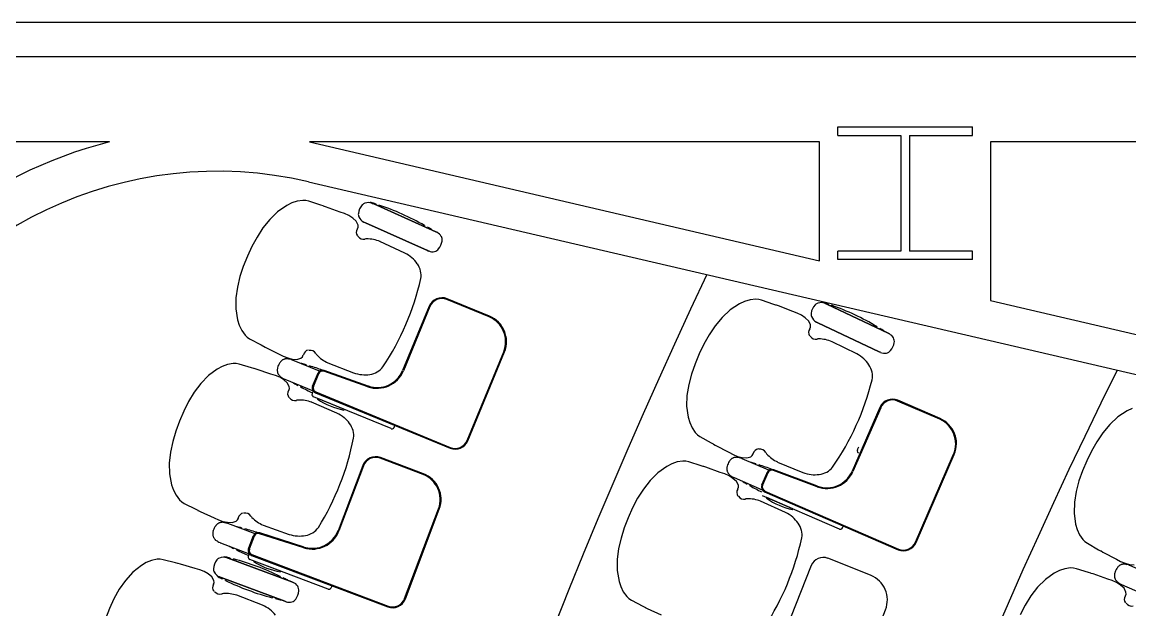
# Model space of a CAD drawing. Extents: x 324 to 2190, y 315 to 1855.
# Drawn here: x 523.6 to 653.1, y 1574.2 to 1642.9 of the extents above; entities that cross this region are included whole.
import ezdxf

# ---------------------------------------------------------------- set-up
doc = ezdxf.new("R2010")
doc.units = 0
doc.header["$LTSCALE"] = 48
doc.header["$MEASUREMENT"] = 0
doc.layers.add('first flr', color=8, linetype='CONTINUOUS')

msp = doc.modelspace()

# ---------------------------------------------------------------- linework, layer by layer
at = {"layer": 'first flr'}
for p, q in [((431.8, 1642.87), (975.79, 1642.87)), ((435.8, 1638.87), (977.04, 1638.87)), ((618.92, 1630.62), (634.67, 1630.62)), ((618.92, 1629.62), (618.92, 1630.62)), ((634.67, 1629.62), (634.67, 1630.62)), ((618.92, 1629.62), (626.29, 1629.62)), ((626.29, 1629.62), (626.29, 1616.12)), ((627.29, 1629.62), (627.29, 1616.12)), ((627.29, 1629.62), (634.67, 1629.62)), ((533.77, 1628.88), (460.29, 1628.87)), ((557.17, 1628.88), (616.79, 1614.99)), ((616.79, 1628.88), (557.17, 1628.88)), ((704.75, 1628.88), (636.79, 1628.88)), ((557.03, 1624.21), (906.05, 1542.91)), ((564.9, 1621.62), (564.86, 1621.54)), ((565.21, 1621.38), (565.27, 1621.5)), ((570.6, 1619.12), (570.55, 1618.99)), ((570.9, 1618.84), (570.94, 1618.92)), ((568.31, 1615.88), (565.4, 1617.24)), ((571.09, 1616.12), (570.94, 1616.18)), ((626.29, 1616.12), (618.92, 1616.12)), ((618.92, 1615.12), (618.92, 1616.12)), ((634.67, 1615.12), (618.92, 1615.12)), ((634.67, 1616.12), (627.29, 1616.12)), ((634.67, 1615.12), (634.67, 1616.12)), ((578.17, 1608.41), (573.21, 1610.46)), ((578.21, 1608.5), (573.24, 1610.54)), ((617.85, 1609.91), (617.81, 1609.83)), ((618.16, 1609.66), (618.22, 1609.78)), ((636.79, 1610.33), (697.5, 1596.19)), ((571.15, 1609.67), (568.05, 1602.15)), ((571.24, 1609.64), (568.14, 1602.11)), ((623.5, 1607.28), (623.45, 1607.16)), ((623.8, 1607), (623.84, 1607.08)), ((621.14, 1604.1), (618.26, 1605.52)), ((558.32, 1602.07), (555.17, 1603.37)), ((575.59, 1593.98), (579.86, 1604.35)), ((575.68, 1593.95), (579.95, 1604.32)), ((623.93, 1604.28), (623.78, 1604.34)), ((556.78, 1602.81), (556.74, 1602.72)), ((557.1, 1602.58), (557.15, 1602.7)), ((563.99, 1600.26), (558.85, 1602.07)), ((564.03, 1600.34), (558.88, 1602.16)), ((559.31, 1603.06), (562.3, 1601.89)), ((554.26, 1601.14), (557.59, 1599.77)), ((558.13, 1601.82), (557.52, 1600.34)), ((558.21, 1601.78), (557.61, 1600.31)), ((555.82, 1600.49), (555.79, 1600.41)), ((556.13, 1600.22), (556.18, 1600.35)), ((557.59, 1599.76), (557.46, 1599.46)), ((557.85, 1599.56), (573.59, 1593.08)), ((557.88, 1599.65), (573.62, 1593.16)), ((560.36, 1597.17), (557.41, 1598.44)), ((566.69, 1595.36), (557.62, 1599.09)), ((558.09, 1598.87), (558.08, 1598.83)), ((561.19, 1597.62), (558.13, 1598.88)), ((630.84, 1596.45), (625.92, 1598.59)), ((630.88, 1596.54), (625.96, 1598.68)), ((561.19, 1597.55), (561.21, 1597.58)), ((623.85, 1597.84), (620.61, 1590.38)), ((623.94, 1597.81), (620.69, 1590.34)), ((567.06, 1595.51), (567.15, 1595.73)), ((621.33, 1593.2), (621.2, 1592.89)), ((570.43, 1590), (565.41, 1591.89)), ((570.47, 1590.08), (565.45, 1591.98)), ((610.88, 1590.49), (607.76, 1591.84)), ((627.99, 1582.07), (632.46, 1592.36)), ((628.08, 1582.04), (632.54, 1592.32)), ((563.38, 1591.05), (560.51, 1583.43)), ((563.47, 1591.02), (560.59, 1583.4)), ((609.35, 1591.25), (609.31, 1591.17)), ((609.67, 1591.01), (609.72, 1591.14)), ((616.52, 1588.57), (611.41, 1590.47)), ((616.55, 1588.65), (611.44, 1590.56)), ((611.89, 1591.46), (614.85, 1590.23)), ((606.8, 1589.63), (610.1, 1588.2)), ((610.68, 1590.24), (610.05, 1588.78)), ((610.76, 1590.2), (610.13, 1588.74)), ((608.35, 1588.96), (608.31, 1588.87)), ((608.65, 1588.68), (608.71, 1588.8)), ((610.36, 1587.98), (625.97, 1581.21)), ((610.39, 1588.07), (626.01, 1581.29)), ((612.82, 1585.55), (609.9, 1586.87)), ((619.12, 1583.61), (610.12, 1587.52)), ((610.59, 1587.29), (610.58, 1587.25)), ((613.67, 1585.98), (610.63, 1587.3)), ((568.28, 1575.5), (572.25, 1585.99)), ((568.37, 1575.47), (572.33, 1585.96)), ((613.66, 1585.91), (613.68, 1585.94)), ((550.79, 1583.07), (547.6, 1584.27)), ((551.74, 1584.09), (554.77, 1583)), ((619.49, 1583.76), (619.58, 1583.98)), ((549.22, 1583.76), (549.18, 1583.67)), ((549.55, 1583.54), (549.59, 1583.66)), ((550.6, 1582.81), (550.03, 1581.32)), ((550.68, 1582.78), (550.12, 1581.29)), ((556.51, 1581.42), (551.31, 1583.08)), ((556.54, 1581.51), (551.34, 1583.17)), ((546.75, 1582.02), (550.12, 1580.74)), ((548.33, 1581.42), (548.3, 1581.33)), ((548.65, 1581.16), (548.69, 1581.28)), ((547.88, 1580.22), (547.85, 1580.13)), ((548.21, 1580), (548.26, 1580.12)), ((550.12, 1580.74), (550, 1580.43)), ((559.35, 1576.6), (550.17, 1580.07)), ((550.38, 1580.55), (566.31, 1574.53)), ((550.42, 1580.63), (566.34, 1574.62)), ((622.76, 1578.22), (617.77, 1580.2)), ((550.65, 1579.86), (550.64, 1579.82)), ((553.79, 1578.7), (550.69, 1579.87)), ((615.82, 1579.35), (612.81, 1571.78)), ((656.19, 1577.99), (653.07, 1579.35)), ((547.01, 1577.88), (546.98, 1577.79)), ((547.33, 1577.62), (547.38, 1577.74)), ((553.74, 1578.09), (553.69, 1577.96)), ((553.79, 1578.63), (553.8, 1578.67)), ((554.06, 1577.83), (554.09, 1577.92)), ((559.71, 1576.77), (559.79, 1576.99)), ((652.11, 1577.14), (655.41, 1575.7)), ((551.66, 1574.71), (548.67, 1575.88)), ((552.86, 1575.71), (552.81, 1575.58)), ((553.18, 1575.49), (553.22, 1575.57)), ((554.42, 1575.13), (554.26, 1575.18)), ((620.37, 1563.76), (624.51, 1574.18))]:
    msp.add_line(p, q, dxfattribs=at)
at = {"layer": 'first flr', "linetype": 'Continuous'}
for p, q in [((616.79, 1614.99), (616.79, 1628.88)), ((636.79, 1628.88), (636.79, 1610.33))]:
    msp.add_line(p, q, dxfattribs=at)
for points in [[(562.75, 1618.69), (562.76, 1618.71), (562.85, 1618.92), (562.83, 1619.15), (562.62, 1619.6), (562.21, 1619.96), (561.75, 1620.27), (561.26, 1620.51), (560.73, 1620.68), (559.04, 1621.3), (558.8, 1621.38), (558.75, 1621.4), (558.5, 1621.48), (557.07, 1621.95), (556.73, 1622.02), (556.38, 1622.04), (555.71, 1621.95), (555.08, 1621.74), (554.49, 1621.45), (553.43, 1620.71), (552.51, 1619.82), (551.71, 1618.83), (551.02, 1617.76), (550.42, 1616.65), (549.89, 1615.51), (549.42, 1614.33), (549.03, 1613.13), (548.74, 1611.9), (548.56, 1610.64), (548.55, 1609.36), (548.74, 1608.08), (548.94, 1607.45), (549.23, 1606.85), (549.62, 1606.3), (549.87, 1606.06), (550.16, 1605.87), (551.49, 1605.15), (551.72, 1605.02), (551.75, 1605.01), (551.77, 1605), (551.99, 1604.88), (553.61, 1604.08), (554.09, 1603.82), (554.61, 1603.62), (555.14, 1603.5), (555.69, 1603.46), (556.15, 1603.61), (556.34, 1603.76), (556.43, 1603.97), (556.44, 1603.99)], [(564.5, 1621.69), (564.67, 1621.62), (571.92, 1618.38), (572.07, 1618.31)], [(572.07, 1618.31), (571.92, 1618.38), (564.67, 1621.62), (564.5, 1621.69)], [(570.94, 1616.18), (563.69, 1619.42), (563.52, 1619.5)], [(563.52, 1619.5), (563.69, 1619.42), (570.94, 1616.18), (571.09, 1616.12)], [(615.63, 1607.02), (615.65, 1607.03), (615.74, 1607.24), (615.72, 1607.48), (615.52, 1607.93), (615.12, 1608.3), (614.67, 1608.62), (614.18, 1608.87), (613.66, 1609.04), (611.98, 1609.7), (611.74, 1609.79), (611.69, 1609.8), (611.44, 1609.89), (610.02, 1610.39), (609.68, 1610.47), (609.34, 1610.5), (608.66, 1610.42), (608.03, 1610.22), (607.43, 1609.94), (606.35, 1609.23), (605.42, 1608.35), (604.6, 1607.38), (603.89, 1606.33), (603.27, 1605.23), (602.71, 1604.09), (602.23, 1602.93), (601.81, 1601.73), (601.49, 1600.51), (601.29, 1599.25), (601.25, 1597.97), (601.42, 1596.69), (601.61, 1596.06), (601.88, 1595.45), (602.26, 1594.89), (602.51, 1594.65), (602.79, 1594.45), (604.1, 1593.7), (604.34, 1593.57), (604.36, 1593.56), (604.38, 1593.55), (604.6, 1593.42), (606.2, 1592.6), (606.68, 1592.32), (607.19, 1592.12), (607.73, 1591.99), (608.27, 1591.93), (608.74, 1592.07), (608.93, 1592.22), (609.02, 1592.43), (609.03, 1592.45)], [(617.46, 1609.98), (617.63, 1609.91), (624.8, 1606.52), (624.95, 1606.44)], [(624.95, 1606.44), (624.8, 1606.52), (617.63, 1609.91), (617.46, 1609.98)], [(623.78, 1604.34), (616.6, 1607.74), (616.43, 1607.82)], [(616.43, 1607.82), (616.6, 1607.74), (623.78, 1604.34), (623.93, 1604.28)], [(554.71, 1599.81), (554.73, 1599.83), (554.81, 1600.04), (554.78, 1600.28), (554.55, 1600.71), (554.14, 1601.07), (553.67, 1601.36), (553.17, 1601.58), (552.64, 1601.74), (550.93, 1602.31), (550.69, 1602.38), (550.64, 1602.4), (550.38, 1602.47), (548.94, 1602.9), (548.6, 1602.97), (548.25, 1602.97), (547.58, 1602.86), (546.96, 1602.63), (546.38, 1602.33), (545.33, 1601.56), (544.44, 1600.64), (543.68, 1599.62), (543.02, 1598.54), (542.45, 1597.41), (541.95, 1596.25), (541.52, 1595.06), (541.17, 1593.84), (540.91, 1592.61), (540.77, 1591.34), (540.8, 1590.06), (541.03, 1588.79), (541.25, 1588.17), (541.55, 1587.57), (541.96, 1587.03), (542.22, 1586.8), (542.51, 1586.62), (543.86, 1585.94), (544.1, 1585.82), (544.12, 1585.81), (544.15, 1585.8), (544.37, 1585.69), (546.01, 1584.94), (546.5, 1584.69), (547.02, 1584.51), (547.56, 1584.41), (548.11, 1584.38), (548.57, 1584.54), (548.75, 1584.7), (548.84, 1584.91), (548.84, 1584.93)], [(557.52, 1600.34), (558.08, 1601.7), (558.13, 1601.82)], [(653.34, 1597.73), (652.74, 1597.45), (651.67, 1596.73), (650.73, 1595.86), (649.92, 1594.88), (649.21, 1593.83), (648.58, 1592.74), (648.03, 1591.6), (647.54, 1590.43), (647.12, 1589.24), (646.8, 1588.01), (646.6, 1586.76), (646.56, 1585.48), (646.73, 1584.19), (646.92, 1583.56), (647.19, 1582.96), (647.57, 1582.4), (647.82, 1582.15), (648.1, 1581.96), (649.42, 1581.21), (649.65, 1581.08), (649.67, 1581.07), (649.7, 1581.06), (649.91, 1580.93), (651.51, 1580.1), (651.99, 1579.83), (652.51, 1579.63), (653.04, 1579.49), (653.58, 1579.44)], [(607.22, 1588.29), (607.24, 1588.31), (607.32, 1588.52), (607.3, 1588.76), (607.08, 1589.2), (606.67, 1589.55), (606.21, 1589.86), (605.71, 1590.09), (605.18, 1590.25), (603.49, 1590.86), (603.25, 1590.93), (603.2, 1590.95), (602.94, 1591.03), (601.5, 1591.48), (601.16, 1591.55), (600.82, 1591.57), (600.15, 1591.47), (599.52, 1591.25), (598.93, 1590.95), (597.88, 1590.2), (596.97, 1589.3), (596.19, 1588.3), (595.51, 1587.22), (594.92, 1586.11), (594.4, 1584.95), (593.95, 1583.77), (593.58, 1582.56), (593.29, 1581.33), (593.13, 1580.07), (593.14, 1578.79), (593.35, 1577.51), (593.55, 1576.89), (593.84, 1576.29), (594.25, 1575.74), (594.5, 1575.51), (594.79, 1575.32), (596.12, 1574.61), (596.36, 1574.49), (596.39, 1574.48), (596.41, 1574.47), (596.63, 1574.35), (598.26, 1573.58)], [(610.05, 1588.78), (610.63, 1590.12), (610.68, 1590.24)], [(550.03, 1581.32), (550.55, 1582.69), (550.6, 1582.81)], [(545.93, 1577.15), (545.94, 1577.17), (546.01, 1577.39), (545.98, 1577.62), (545.74, 1578.05), (545.31, 1578.39), (544.83, 1578.66), (544.32, 1578.87), (543.79, 1579.01), (542.06, 1579.52), (541.82, 1579.58), (541.77, 1579.6), (541.51, 1579.66), (540.05, 1580.04), (539.7, 1580.09), (539.36, 1580.09), (538.7, 1579.95), (538.08, 1579.7), (537.51, 1579.37), (536.49, 1578.57), (535.63, 1577.62), (534.91, 1576.58), (534.29, 1575.47), (533.76, 1574.32), (533.3, 1573.14)], [(547.48, 1580.26), (547.66, 1580.2), (555.1, 1577.44), (555.25, 1577.38)], [(555.25, 1577.38), (555.1, 1577.44), (547.66, 1580.2), (547.48, 1580.26)], [(652.53, 1575.8), (652.55, 1575.81), (652.63, 1576.03), (652.61, 1576.26), (652.39, 1576.7), (651.98, 1577.06), (651.52, 1577.36), (651.02, 1577.6), (650.5, 1577.76), (648.8, 1578.37), (648.56, 1578.44), (648.51, 1578.46), (648.25, 1578.54), (646.82, 1578.99), (646.48, 1579.06), (646.13, 1579.07), (645.46, 1578.97), (644.83, 1578.76), (644.24, 1578.46), (643.19, 1577.71), (642.28, 1576.81), (641.5, 1575.8), (640.82, 1574.73), (640.23, 1573.61)], [(554.26, 1575.18), (546.82, 1577.95), (546.65, 1578.02)], [(546.65, 1578.02), (546.82, 1577.95), (554.26, 1575.18), (554.42, 1575.13)]]:
    msp.add_lwpolyline(points, dxfattribs=at)
at = {"layer": 'first flr'}
for centre, radius, start, end in [((546.4, 1578.78), 51.66, 104.1432, 153.9496), ((546.4, 1578.78), 46.66, 76.8276, 153.9496), ((564.62, 1620.33), 1.76, 137.6548, 174.1566), ((564.62, 1620.33), 1.76, 137.6548, 174.1566), ((563.96, 1620.89), 0.894, 111.2133, 135.9299), ((563.96, 1620.89), 0.894, 111.2133, 135.9299), ((564.02, 1620.55), 1.23, 67.2397, 108.2611), ((564.02, 1620.55), 1.23, 67.2397, 108.2611), ((564.29, 1621.48), 0.32, 73.2734, 115.1966), ((555.73, 1593.02), 30.03, 72.2307, 73.2734), ((555.73, 1593.02), 30.03, 60.322, 71.4893), ((563.76, 1620.44), 0.894, 175.8814, 200.5981), ((563.76, 1620.44), 0.894, 175.8814, 200.5981), ((564.05, 1620.62), 1.23, 203.5502, 244.5717), ((564.05, 1620.62), 1.23, 203.5502, 244.5717), ((555.73, 1593.02), 30.03, 58.538, 59.5807), ((563.33, 1618.29), 0.706, 145.6238, 215.3346), ((563.47, 1618.27), 0.768, 213.1625, 282.8733), ((563.95, 1616), 1.55, 94.2452, 101.4044), ((563.88, 1613.58), 3.96, 67.3871, 90.6725), ((571.24, 1618.37), 0.32, 40.2739, 58.538), ((571.54, 1617.24), 1.19, 30.2061, 63.6871), ((571.54, 1617.24), 1.19, 30.2061, 63.6871), ((571.78, 1617.42), 0.895, 351.4061, 27.6887), ((571.78, 1617.42), 0.895, 351.4061, 27.6887), ((571.56, 1616.93), 0.895, 284.1168, 320.402), ((571.56, 1616.93), 0.895, 284.1168, 320.402), ((570.76, 1617.58), 1.92, 320.5025, 351.3067), ((570.76, 1617.58), 1.92, 320.5025, 351.3067), ((566.63, 1612.51), 3.77, 48.3905, 63.4475), ((566.93, 1612.74), 3.4, 33.5785, 49.6179), ((571.54, 1617.23), 1.19, 248.1247, 281.6), ((571.54, 1617.23), 1.19, 248.1247, 281.6), ((567.48, 1613.08), 2.76, 14.8402, 34.0767), ((568.21, 1613.28), 2, 348.9493, 14.5621), ((1177.15, 1339.99), 635.34, 154.51493, 205.3823), ((539.47, 1619.98), 31.51, 326.5084, 347.0067), ((572.63, 1609.06), 1.6, 67.6095, 157.6095), ((572.64, 1609.04), 1.53, 68.2883, 156.9307), ((617.54, 1608.62), 1.76, 136.4432, 172.945), ((617.54, 1608.62), 1.76, 136.4432, 172.945), ((616.9, 1609.2), 0.894, 110.0017, 134.7183), ((616.9, 1609.2), 0.894, 110.0017, 134.7183), ((616.95, 1608.86), 1.23, 66.028, 107.0495), ((616.95, 1608.86), 1.23, 66.028, 107.0495), ((617.24, 1609.78), 0.32, 72.0618, 113.985), ((608.08, 1581.51), 30.03, 71.0191, 72.0618), ((608.08, 1581.51), 30.03, 59.1104, 70.2777), ((576.99, 1605.54), 3.2, 337.6112, 67.6077), ((616.69, 1608.75), 0.894, 174.6698, 199.3864), ((616.69, 1608.75), 0.894, 174.6698, 199.3864), ((576.95, 1605.52), 3.14, 338.1368, 67.0821), ((616.99, 1608.92), 1.23, 202.3386, 243.3601), ((616.99, 1608.92), 1.23, 202.3386, 243.3601), ((616.21, 1606.61), 0.706, 144.4777, 214.1885), ((616.35, 1606.58), 0.768, 212.0164, 281.7271), ((608.08, 1581.51), 30.03, 57.3264, 58.3691), ((624.13, 1606.52), 0.32, 39.0623, 57.3264), ((624.4, 1605.38), 1.19, 28.9945, 62.4755), ((624.4, 1605.38), 1.19, 28.9945, 62.4755), ((624.64, 1605.56), 0.895, 350.1944, 26.4771), ((624.64, 1605.56), 0.895, 350.1944, 26.4771), ((616.78, 1604.3), 1.55, 93.0991, 100.2582), ((616.66, 1601.89), 3.96, 66.2409, 89.5264), ((623.63, 1605.74), 1.92, 319.2908, 350.0951), ((623.63, 1605.74), 1.92, 319.2908, 350.0951), ((554.52, 1602.56), 0.966, 125.1625, 131.8525), ((554.5, 1602.59), 0.935, 118.2341, 125.258), ((554.47, 1602.65), 0.867, 110.6737, 118.1894), ((554.47, 1602.63), 0.886, 103.2223, 110.591), ((554.5, 1602.52), 1, 96.5563, 103.1847), ((554.51, 1602.44), 1.08, 90.5666, 96.648), ((554.51, 1602.29), 1.23, 85.1019, 90.441), ((554.49, 1602.04), 1.48, 75.6961, 85.1501), ((554.05, 1600.49), 3.09, 69.3253, 74.8257), ((554.92, 1602.78), 0.642, 66.254, 69.7916), ((557.13, 1603.84), 0.706, 98.1805, 167.8913), ((557.24, 1603.75), 0.768, 30.6419, 100.3526), ((559.21, 1604.97), 1.55, 212.1108, 219.2699), ((560.92, 1606.68), 3.96, 222.8426, 246.1281), ((619.39, 1600.76), 3.77, 47.2444, 62.3014), ((619.7, 1600.99), 3.4, 32.4324, 48.4718), ((624.39, 1605.37), 1.19, 246.9131, 280.3884), ((624.39, 1605.37), 1.19, 246.9131, 280.3884), ((624.41, 1605.07), 0.895, 282.9051, 319.1904), ((624.41, 1605.07), 0.895, 282.9051, 319.1904), ((554.65, 1602.16), 1.26, 171.6507, 176.9534), ((554.41, 1602.18), 1.02, 176.9857, 183.2463), ((554.36, 1602.17), 0.966, 183.3665, 190.0564), ((554.73, 1602.15), 1.34, 166.4361, 171.841), ((554.33, 1602.17), 0.935, 189.9609, 196.9848), ((555.83, 1601.83), 2.49, 158.4758, 165.2108), ((555.81, 1601.76), 2.49, 150.0082, 156.7431), ((554.8, 1602.31), 1.34, 143.3779, 148.7829), ((554.74, 1602.36), 1.26, 138.2655, 143.5682), ((554.56, 1602.52), 1.02, 131.9727, 138.2332), ((556.17, 1602.65), 0.32, 74.9772, 92.3933), ((548.47, 1573.95), 30.03, 73.9345, 74.9772), ((548.47, 1573.95), 30.03, 70.1087, 73.1931), ((558.68, 1601.59), 0.601, 70.6095, 157.6095), ((558.68, 1601.59), 0.601, 126.5971, 157.6095), ((558.68, 1601.59), 0.508, 70.6095, 157.6095), ((565.07, 1603.41), 3.33, 251.149, 337.07), ((565.09, 1603.37), 3.2, 250.6112, 337.6078), ((563.76, 1604.42), 2.76, 279.4385, 298.6749), ((564.12, 1603.75), 2, 298.953, 324.5658), ((1177.15, 1339.99), 587.34, 153.48573, 206.36549), ((620.25, 1601.31), 2.76, 13.6941, 32.9305), ((554.26, 1602.15), 0.867, 197.0295, 204.5452), ((554.28, 1602.16), 0.886, 204.6279, 211.9966), ((554.37, 1602.22), 1, 212.0342, 218.6626), ((554.44, 1602.27), 1.08, 218.5709, 224.6524), ((554.54, 1602.37), 1.23, 224.7779, 230.1171), ((554.71, 1602.57), 1.48, 230.0688, 239.5228), ((555.48, 1603.98), 3.09, 240.3932, 245.8936), ((554.49, 1601.74), 0.642, 245.4279, 248.9654), ((555.47, 1600.95), 0.32, 222.8909, 240.2418), ((563.59, 1605.43), 3.77, 250.0676, 265.1246), ((563.63, 1605.05), 3.4, 263.8972, 279.9366), ((592.39, 1608.77), 31.51, 325.3623, 345.8606), ((620.99, 1601.5), 2, 347.8032, 13.416), ((555.31, 1599.43), 0.706, 147.3277, 217.0384), ((570.22, 1626.75), 30.03, 240.2418, 241.2845), ((570.22, 1626.75), 30.03, 242.0258, 244.9429), ((557.72, 1599.35), 0.275, 157.3786, 218.8699), ((558.08, 1600.12), 0.601, 157.6095, 247.6095), ((558.08, 1600.12), 0.601, 157.6095, 215.5044), ((558.08, 1600.12), 0.508, 157.6094, 247.6094), ((555.45, 1599.41), 0.768, 214.8663, 284.5771), ((555.99, 1597.16), 1.55, 95.949, 103.1082), ((556, 1594.74), 3.96, 69.0909, 92.3763), ((557.71, 1599.34), 0.261, 215.5794, 248.0732), ((558.11, 1598.82), 0.028, 158.6095, 236.7529), ((558.12, 1598.85), 0.028, 67.6095, 158.6095), ((562.92, 1606.17), 8.81, 236.7529, 258.466), ((625.32, 1597.21), 1.6, 66.5288, 156.5288), ((625.33, 1597.18), 1.53, 67.2077, 155.85), ((558.78, 1593.75), 3.77, 50.0944, 65.1513), ((561.17, 1597.56), 0.028, 258.466, 336.6095), ((561.18, 1597.59), 0.028, 336.6095, 67.6095), ((559.07, 1593.99), 3.4, 35.2824, 51.3217), ((559.61, 1594.34), 2.76, 16.544, 35.7805), ((629.57, 1593.58), 3.14, 337.0561, 66.0014), ((629.6, 1593.6), 3.2, 336.5305, 66.527), ((531.41, 1600.41), 31.51, 328.2122, 348.7105), ((560.33, 1594.57), 2, 350.6531, 16.2659), ((566.8, 1595.64), 0.304, 249.498, 277.2873), ((566.79, 1595.62), 0.286, 282.0018, 336.5861), ((574.2, 1594.56), 1.6, 247.6095, 337.6095), ((574.18, 1594.58), 1.53, 248.2883, 336.9307), ((609.72, 1592.29), 0.706, 97.0344, 166.7452), ((609.83, 1592.2), 0.768, 29.4957, 99.2065), ((564.88, 1590.48), 1.6, 69.3133, 159.3133), ((564.89, 1590.46), 1.53, 69.9921, 158.6345), ((607.3, 1590.85), 1.26, 137.1849, 142.4875), ((607.12, 1591.01), 1.02, 130.892, 137.1525), ((607.08, 1591.05), 0.966, 124.0819, 130.7718), ((607.07, 1591.08), 0.935, 117.1535, 124.1774), ((607.04, 1591.14), 0.867, 109.593, 117.1088), ((607.04, 1591.12), 0.886, 102.1417, 109.5104), ((607.07, 1591.01), 1, 95.4757, 102.1041), ((607.07, 1590.92), 1.08, 89.4859, 95.5674), ((607.07, 1590.78), 1.23, 84.0212, 89.3603), ((607.05, 1590.52), 1.48, 74.6155, 84.0695), ((606.57, 1588.99), 3.09, 68.2446, 73.7451), ((607.49, 1591.26), 0.642, 65.1734, 68.7109), ((611.82, 1593.37), 1.55, 210.9646, 218.1238), ((613.56, 1595.05), 3.96, 221.6965, 244.9819), ((621.46, 1592.78), 0.275, 156.2979, 217.7893), ((621.45, 1592.76), 0.261, 214.4987, 246.9925), ((607.21, 1590.65), 1.26, 170.5701, 175.8727), ((606.97, 1590.66), 1.02, 175.9051, 182.1656), ((606.92, 1590.66), 0.966, 182.2858, 188.9757), ((606.89, 1590.66), 0.935, 188.8802, 195.9041), ((607.29, 1590.64), 1.34, 165.3554, 170.7604), ((608.39, 1590.3), 2.49, 157.3951, 164.1301), ((606.82, 1590.64), 0.867, 195.9488, 203.4646), ((608.36, 1590.23), 2.49, 148.9275, 155.6625), ((607.36, 1590.8), 1.34, 142.2972, 147.7022), ((608.74, 1591.1), 0.32, 73.8965, 91.3127), ((600.49, 1562.55), 30.03, 72.8538, 73.8965), ((600.49, 1562.55), 30.03, 69.028, 72.1124), ((611.23, 1590), 0.601, 69.5288, 156.5288), ((611.23, 1590), 0.601, 125.5164, 156.5288), ((611.23, 1590), 0.508, 69.5288, 156.5288), ((617.65, 1591.7), 3.33, 250.0683, 335.9893), ((617.67, 1591.65), 3.2, 249.5305, 336.5271), ((616.71, 1592.06), 2, 297.8069, 323.4197), ((1177.15, 1339.99), 539.34, 152.2676, 207.5287), ((569.3, 1587.07), 3.14, 339.8406, 68.7859), ((569.34, 1587.09), 3.2, 339.315, 69.3115), ((606.84, 1590.65), 0.886, 203.5472, 210.9159), ((606.94, 1590.71), 1, 210.9535, 217.5819), ((607, 1590.76), 1.08, 217.4902, 223.5717), ((607.1, 1590.86), 1.23, 223.6973, 229.0364), ((607.27, 1591.05), 1.48, 228.9881, 238.4421), ((608.07, 1592.44), 3.09, 239.3125, 244.813), ((607.04, 1590.23), 0.642, 244.3472, 247.8847), ((608.01, 1589.42), 0.32, 221.8102, 239.1611), ((623.24, 1614.93), 30.03, 239.1611, 240.2038), ((616.21, 1593.74), 3.77, 248.9215, 263.9785), ((616.24, 1593.37), 3.4, 262.7511, 278.7904), ((616.36, 1592.73), 2.76, 278.2923, 297.5288), ((607.81, 1587.9), 0.706, 146.3124, 216.0232), ((623.24, 1614.93), 30.03, 240.9452, 243.8622), ((610.6, 1588.54), 0.601, 156.5288, 246.5288), ((610.6, 1588.54), 0.601, 156.5288, 214.4237), ((610.6, 1588.54), 0.508, 156.5288, 246.5288), ((607.95, 1587.88), 0.768, 213.8511, 283.5619), ((608.46, 1585.62), 1.55, 94.9338, 102.093), ((608.42, 1583.2), 3.96, 68.0757, 91.3611), ((610.6, 1587.24), 0.028, 157.5288, 235.6723), ((610.62, 1587.27), 0.028, 66.5288, 157.5288), ((615.56, 1594.49), 8.81, 235.6723, 257.3853), ((549.53, 1584.8), 0.706, 99.8844, 169.5951), ((549.65, 1584.72), 0.768, 32.3457, 102.0564), ((611.18, 1582.16), 3.77, 49.0791, 64.1361), ((613.64, 1585.92), 0.028, 257.3853, 335.5288), ((613.65, 1585.96), 0.028, 335.5288, 66.5288), ((548.28, 1582.69), 2.49, 151.712, 158.4469), ((547.25, 1583.21), 1.34, 145.0817, 150.4867), ((547.19, 1583.25), 1.26, 139.9694, 145.272), ((547.01, 1583.41), 1.02, 133.6765, 139.937), ((546.97, 1583.45), 0.966, 126.8664, 133.5563), ((546.95, 1583.47), 0.935, 119.938, 126.9619), ((546.91, 1583.53), 0.867, 112.3775, 119.8933), ((546.92, 1583.51), 0.886, 104.9261, 112.2949), ((546.95, 1583.4), 1, 98.2601, 104.8885), ((546.96, 1583.32), 1.08, 92.2704, 98.3518), ((546.97, 1583.18), 1.23, 86.8057, 92.1448), ((546.95, 1582.92), 1.48, 77.3999, 86.8539), ((546.56, 1581.36), 3.09, 71.0291, 76.5296), ((547.36, 1583.68), 0.642, 67.9579, 71.4954), ((548.61, 1583.58), 0.32, 76.681, 94.0971), ((541.77, 1554.66), 30.03, 75.6383, 76.681), ((551.59, 1585.99), 1.55, 213.8146, 220.9738), ((553.24, 1587.76), 3.96, 224.5464, 247.8319), ((611.48, 1582.39), 3.4, 34.2672, 50.3065), ((612.02, 1582.73), 2.76, 15.5288, 34.7653), ((547.11, 1583.05), 1.26, 173.3545, 178.6572), ((546.87, 1583.06), 1.02, 178.6896, 184.9501), ((547.19, 1583.05), 1.34, 168.1399, 173.5449), ((546.82, 1583.05), 0.966, 185.0703, 191.7602), ((546.79, 1583.05), 0.935, 191.6647, 198.6886), ((548.3, 1582.76), 2.49, 160.1796, 166.9146), ((546.72, 1583.02), 0.867, 198.7333, 206.249), ((546.74, 1583.03), 0.886, 206.3317, 213.7004), ((541.77, 1554.66), 30.03, 71.8125, 74.8969), ((551.16, 1582.6), 0.601, 72.3133, 159.3133), ((551.16, 1582.6), 0.601, 128.3009, 159.3133), ((551.16, 1582.6), 0.508, 72.3133, 159.3133), ((555.95, 1586.58), 3.77, 251.7715, 266.8284), ((556, 1586.21), 3.4, 265.601, 281.6404), ((557.49, 1584.61), 3.33, 252.8528, 338.7738), ((557.51, 1584.57), 3.2, 252.315, 339.3116), ((556.15, 1585.58), 2.76, 281.1423, 300.3787), ((556.53, 1584.92), 2, 300.6568, 326.2696), ((583.93, 1589.3), 31.51, 327.197, 347.6953), ((612.75, 1582.95), 2, 349.6379, 15.2507), ((619.23, 1583.9), 0.304, 248.4173, 276.2067), ((619.23, 1583.88), 0.286, 280.9212, 335.5054), ((546.83, 1583.1), 1, 213.738, 220.3664), ((546.9, 1583.15), 1.08, 220.2747, 226.3562), ((546.99, 1583.26), 1.23, 226.4817, 231.8209), ((547.16, 1583.46), 1.48, 231.7726, 241.2266), ((547.89, 1584.89), 3.09, 242.097, 247.5975), ((546.96, 1582.62), 0.642, 247.1317, 250.6692), ((547.97, 1581.87), 0.32, 224.5947, 241.9456), ((561.94, 1608.09), 30.03, 241.9456, 242.9883), ((550.6, 1581.11), 0.601, 159.3133, 249.3133), ((550.6, 1581.11), 0.601, 159.3133, 217.2082), ((550.6, 1581.11), 0.508, 159.3132, 249.3132), ((626.61, 1582.68), 1.6, 246.5288, 336.5288), ((626.6, 1582.7), 1.53, 247.2077, 335.85), ((547.69, 1578.91), 1.76, 141.3766, 177.8784), ((547.69, 1578.91), 1.76, 141.3766, 177.8784), ((546.99, 1579.43), 0.894, 114.9352, 139.6518), ((546.99, 1579.43), 0.894, 114.9352, 139.6518), ((547.08, 1579.09), 1.23, 70.9615, 111.983), ((547.08, 1579.09), 1.23, 70.9615, 111.983), ((547.28, 1580.04), 0.32, 76.9952, 118.9185), ((540.59, 1551.09), 30.03, 75.9525, 76.9952), ((540.59, 1551.09), 30.03, 64.0439, 75.2112), ((561.94, 1608.09), 30.03, 243.7296, 246.6467), ((550.26, 1580.33), 0.275, 159.0824, 220.5737), ((550.26, 1580.32), 0.261, 217.2832, 249.777), ((617.23, 1578.77), 1.53, 69.0424, 157.6847), ((546.82, 1578.97), 0.894, 179.6033, 204.3199), ((546.82, 1578.97), 0.894, 179.6033, 204.3199), ((550.67, 1579.81), 0.028, 160.3133, 238.4568), ((550.68, 1579.85), 0.028, 69.3133, 160.3133), ((555.26, 1587.3), 8.81, 238.4567, 260.1698), ((553.78, 1578.68), 0.028, 338.3133, 69.3133), ((653.7, 1577.8), 2.49, 157.3951, 164.1301), ((653.67, 1577.73), 2.49, 148.9275, 155.6625), ((652.67, 1578.3), 1.34, 142.2972, 147.7022), ((652.61, 1578.35), 1.26, 137.1849, 142.4875), ((652.43, 1578.52), 1.02, 130.892, 137.1525), ((652.4, 1578.56), 0.966, 124.0819, 130.7718), ((652.38, 1578.58), 0.935, 117.1535, 124.1774), ((652.35, 1578.64), 0.867, 109.593, 117.1088), ((652.35, 1578.63), 0.886, 102.1417, 109.5104), ((652.38, 1578.51), 1, 95.4757, 102.1041), ((652.39, 1578.43), 1.08, 89.4859, 95.5674), ((652.38, 1578.29), 1.23, 84.0212, 89.3603), ((652.36, 1578.03), 1.48, 74.6155, 84.0695), ((651.89, 1576.5), 3.09, 68.2446, 73.7451), ((652.8, 1578.77), 0.642, 65.1734, 68.7109), ((547.11, 1579.17), 1.23, 207.2721, 248.2936), ((547.11, 1579.17), 1.23, 207.2721, 248.2936), ((546.64, 1578.32), 0.32, 200.3813, 242.2598), ((560.47, 1604.62), 30.03, 242.2598, 243.3025), ((560.47, 1604.62), 30.03, 244.0439, 255.2112), ((553.76, 1578.64), 0.028, 260.1698, 338.3133), ((540.59, 1551.09), 30.03, 62.2598, 63.3025), ((554.43, 1577.38), 0.32, 43.9958, 62.2598), ((621.58, 1575.31), 3.14, 338.8909, 67.8361), ((652.28, 1578.17), 1.02, 175.9051, 182.1656), ((652.23, 1578.17), 0.966, 182.2858, 188.9757), ((652.52, 1578.15), 1.26, 170.5701, 175.8727), ((652.6, 1578.15), 1.34, 165.3554, 170.7604), ((652.2, 1578.17), 0.935, 188.8802, 195.9041), ((652.13, 1578.15), 0.867, 195.9488, 203.4646), ((652.15, 1578.16), 0.886, 203.5472, 210.9159), ((652.25, 1578.21), 1, 210.9535, 217.5819), ((652.32, 1578.26), 1.08, 217.4902, 223.5717), ((652.42, 1578.36), 1.23, 223.6973, 229.0364), ((652.59, 1578.56), 1.48, 228.9881, 238.4421), ((546.53, 1576.79), 0.706, 149.3457, 219.0565), ((546.68, 1576.78), 0.768, 216.8844, 286.5951), ((547.39, 1572.13), 3.96, 71.1089, 94.3944), ((554.8, 1576.28), 1.19, 33.928, 67.409), ((554.8, 1576.28), 1.19, 33.928, 67.409), ((554, 1576.56), 1.92, 324.2243, 355.0285), ((554, 1576.56), 1.92, 324.2243, 355.0285), ((555.02, 1576.47), 0.895, 355.1279, 31.4106), ((555.02, 1576.47), 0.895, 355.1279, 31.4106), ((559.44, 1576.89), 0.304, 251.2018, 278.9912), ((559.44, 1576.87), 0.286, 283.7056, 338.2899), ((653.39, 1579.95), 3.09, 239.3125, 244.813), ((652.35, 1577.73), 0.642, 244.3472, 247.8847), ((547.3, 1574.55), 1.55, 97.9671, 105.1262), ((560.47, 1604.62), 30.03, 255.9525, 256.9952), ((553.79, 1575.67), 0.32, 256.9952, 275.1949), ((554.79, 1576.26), 1.19, 251.8466, 285.3219), ((554.79, 1576.26), 1.19, 251.8466, 285.3219), ((554.83, 1575.97), 0.895, 287.8386, 324.1239), ((554.83, 1575.97), 0.895, 287.8386, 324.1239), ((566.87, 1576.03), 1.6, 249.3133, 339.3133), ((566.86, 1576.05), 1.53, 249.9921, 338.6345), ((653.12, 1575.4), 0.706, 146.3124, 216.0232), ((653.26, 1575.39), 0.768, 213.8511, 283.5619), ((550.2, 1571.24), 3.77, 52.1124, 67.1694), ((550.49, 1571.49), 3.4, 37.3004, 53.3398)]:
    msp.add_arc(centre, radius, start, end, dxfattribs=at)

doc.saveas('drawing.dxf')
